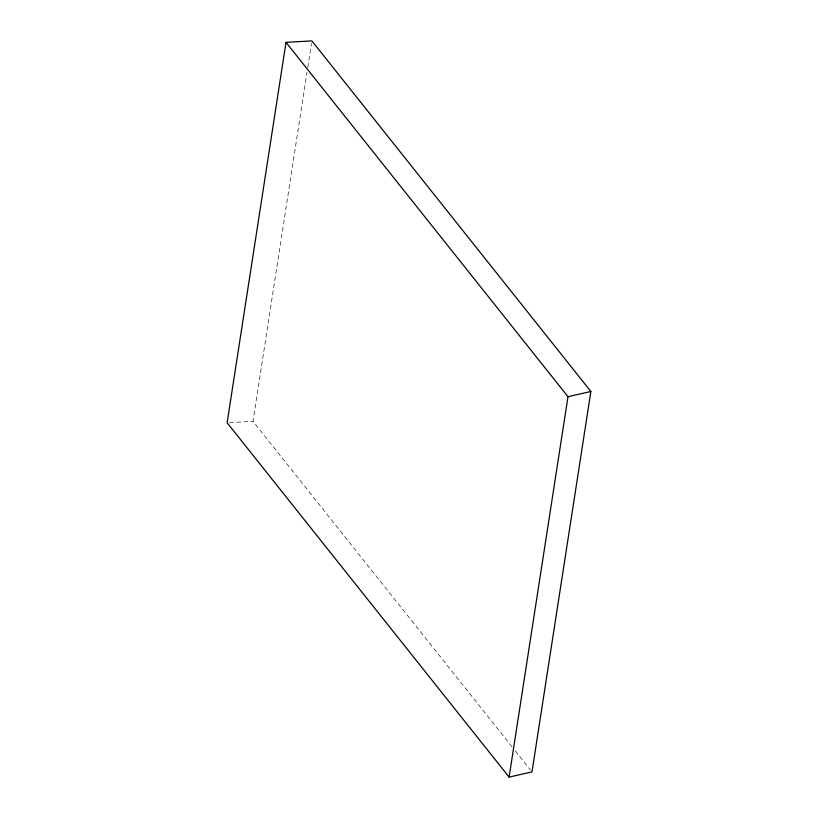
<?xml version="1.0" encoding="UTF-8"?>
<svg xmlns="http://www.w3.org/2000/svg" width="818" height="818" viewBox="0 0 818 818"><rect width="100%" height="100%" fill="white"/><g stroke="black" fill="none" stroke-linecap="round" stroke-linejoin="round"><path stroke-width="0.61" stroke-dasharray="4.09 3.07" d="M512.119 746.926L252.987 421.301L307.006 72.393M307.783 67.352L311.494 43.415M229.582 422.609L252.987 421.301M515.299 750.914L530.401 769.902"/><path stroke-width="1.23" d="M286.014 42.352L227.128 422.753L509.103 777.1L531.986 771.895L590.872 391.495L311.883 40.9L286.014 42.352L567.999 396.699L509.103 777.1M567.999 396.699L590.872 391.495"/></g></svg>
